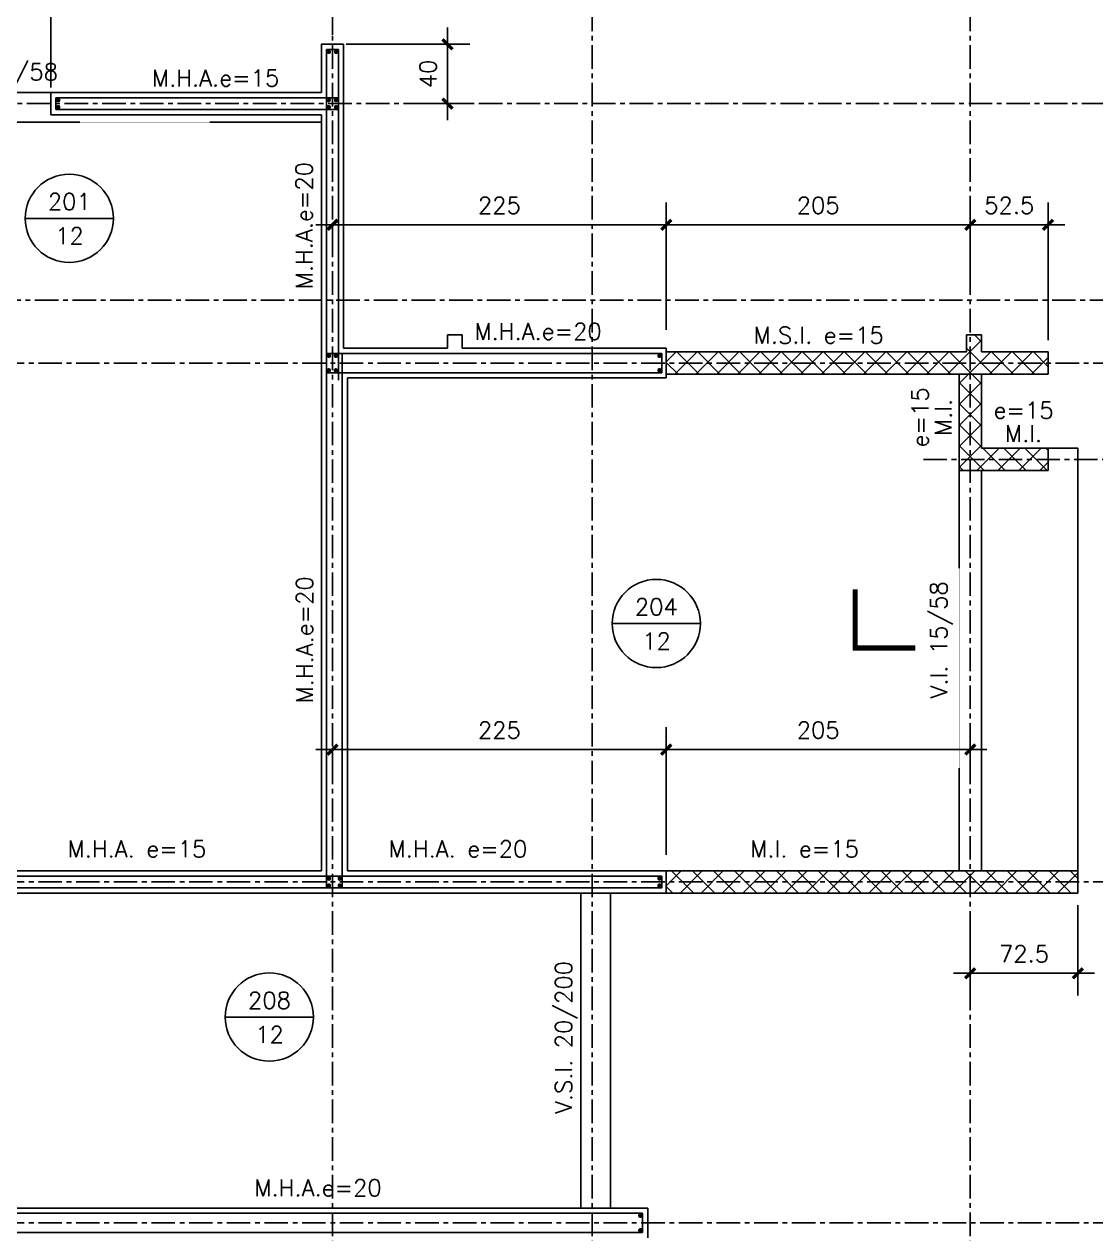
# Model space of a CAD drawing. Header units: millimetres. Extents: x -656237 to -652202, y 83238 to 86298.
# Drawn here: x -654323 to -653600, y 85071 to 85887 of the extents above; entities that cross this region are included whole.
import ezdxf
from ezdxf.enums import TextEntityAlignment as Align

# ---------------------------------------------------------------- set-up
doc = ezdxf.new("R2010")
doc.units = ezdxf.units.MM
doc.header["$LTSCALE"] = 0.5
for name, pattern in [('CENTER', [50.8, 31.75, -6.35, 6.35, -6.35]), ('DASHED', [0.75, 0.5, -0.25]), ('HIDDEN', [0.375, 0.25, -0.125])]:
    doc.linetypes.add(name, pattern=pattern)
for name, color, linetype in [('BORDE DE LOSAS', 3, 'Continuous'), ('CONTORNOS', 3, 'Continuous'), ('COTAS', 5, 'Continuous'), ('EJES', 1, 'CENTER'), ('HATCH2', 1, 'HIDDEN'), ('MALLA', 1, 'Continuous'), ('MUROS', 5, 'Continuous'), ('SEGMENTOS1', 2, 'DASHED'), ('TEXTOS1', 9, 'Continuous'), ('VIGAS', 3, 'Continuous')]:
    doc.layers.add(name, color=color, linetype=linetype)
doc.styles.add('ROMANS', font='romans')
doc.dimstyles.new('ING-50', dxfattribs={"dimscale": 5, "dimtxt": 2.25, "dimasz": 2.25, "dimexe": 3, "dimexo": 0, "dimgap": 1.5, "dimtad": 1, "dimdec": 1, "dimzin": 12, "dimdsep": 46, "dimtxsty": 'ROMANS', "dimblk1": 'TICK1', "dimblk2": 'TICK1', "dimsah": 1, "dimcen": 0.09, "dimclrd": 2, "dimclre": 1, "dimclrt": 3, "dimadec": 1, "dimazin": 3, "dimtfac": 1, "dimtdec": 1, "dimtix": 1, "dimtmove": 2, "dimatfit": 3, "dimfxl": 3, "dimtolj": 1, "dimtzin": 12, "dimarcsym": 0})
pattern_1 = [(45, (0, 0), (-7.07106781, 7.07106781), []), (135, (0, 0), (-7.07106781, -7.07106781), [])]

# ---------------------------------------------------------------- blocks, each defined once
blk = doc.blocks.new('TICK1')
at = {"color": 2}
for points in [[(0, 0), (-1, 0)], [(0, 0), (1, 0)]]:
    blk.add_lwpolyline(points, dxfattribs=at)
at = {"color": 2, "const_width": 0.2}
blk.add_lwpolyline([(-0.3, -0.3), (0.3, 0.3)], dxfattribs=at)
blk = doc.blocks.new('*D73')
at = {"layer": 'COTAS', "color": 1, "lineweight": -2, "ltscale": 0.5}
for p, q in [((-654444.7, 85845.9), (-654444.7, 85930.93)), ((-654304.72, 85844.19), (-654304.72, 85930.93))]:
    blk.add_line(p, q, dxfattribs=at)
at = {"layer": 'COTAS', "color": 2, "lineweight": -2, "ltscale": 0.5}
blk.add_line((-654433.45, 85915.93), (-654315.97, 85915.93), dxfattribs=at)
at = {"layer": 'Defpoints', "color": 0, "ltscale": 0.5}
for p in [(-654304.72, 85915.93), (-654444.7, 85845.9), (-654304.72, 85844.19)]:
    blk.add_point(p, dxfattribs=at)
at = {"layer": 'COTAS', "color": 2, "lineweight": -2, "ltscale": 0.5, "xscale": 11.25, "yscale": 11.25, "zscale": 11.25, "rotation": 180}
blk.add_blockref('TICK1', (-654444.7, 85915.93), dxfattribs=at)
at = {"layer": 'COTAS', "color": 2, "lineweight": -2, "ltscale": 0.5, "xscale": 11.25, "yscale": 11.25, "zscale": 11.25}
blk.add_blockref('TICK1', (-654304.72, 85915.93), dxfattribs=at)
at = {"layer": 'COTAS', "color": 3, "ltscale": 0.5, "insert": (-654374.71, 85929.05), "char_height": 11.25, "attachment_point": 5, "style": 'ROMANS'}
blk.add_mtext('\\A1;140', dxfattribs=at)
blk = doc.blocks.new('*D74')
at = {"layer": 'COTAS', "color": 1, "lineweight": -2, "ltscale": 0.5}
for p, q in [((-654304.72, 85844.19), (-654304.72, 85930.93)), ((-654114.71, 85879.74), (-654114.71, 85930.93))]:
    blk.add_line(p, q, dxfattribs=at)
at = {"layer": 'COTAS', "color": 2, "lineweight": -2, "ltscale": 0.5}
blk.add_line((-654125.96, 85915.93), (-654293.47, 85915.93), dxfattribs=at)
at = {"layer": 'Defpoints', "color": 0, "ltscale": 0.5}
for p in [(-654304.72, 85915.93), (-654114.71, 85879.74), (-654304.72, 85844.19)]:
    blk.add_point(p, dxfattribs=at)
at = {"layer": 'COTAS', "color": 2, "lineweight": -2, "ltscale": 0.5, "xscale": 11.25, "yscale": 11.25, "zscale": 11.25, "rotation": 180}
blk.add_blockref('TICK1', (-654304.72, 85915.93), dxfattribs=at)
at = {"layer": 'COTAS', "color": 2, "lineweight": -2, "ltscale": 0.5, "xscale": 11.25, "yscale": 11.25, "zscale": 11.25}
blk.add_blockref('TICK1', (-654114.71, 85915.93), dxfattribs=at)
at = {"layer": 'COTAS', "color": 3, "ltscale": 0.5, "insert": (-654209.71, 85929.05), "char_height": 11.25, "attachment_point": 5, "style": 'ROMANS'}
blk.add_mtext('\\A1;190', dxfattribs=at)
blk = doc.blocks.new('*D117')
at = {"layer": 'COTAS', "color": 1, "lineweight": -2}
for p, q in [((-653684.71, 85709.13), (-653684.71, 85766.5)), ((-653632.21, 85673.66), (-653632.21, 85766.5))]:
    blk.add_line(p, q, dxfattribs=at)
at = {"layer": 'COTAS', "color": 2, "lineweight": -2}
blk.add_line((-653673.46, 85751.5), (-653643.46, 85751.5), dxfattribs=at)
at = {"layer": 'Defpoints', "color": 0}
for p in [(-653632.21, 85751.5), (-653684.71, 85709.13), (-653632.21, 85673.66)]:
    blk.add_point(p, dxfattribs=at)
at = {"layer": 'COTAS', "color": 2, "lineweight": -2, "xscale": 11.25, "yscale": 11.25, "zscale": 11.25, "rotation": 180}
blk.add_blockref('TICK1', (-653684.71, 85751.5), dxfattribs=at)
at = {"layer": 'COTAS', "color": 2, "lineweight": -2, "xscale": 11.25, "yscale": 11.25, "zscale": 11.25}
blk.add_blockref('TICK1', (-653632.21, 85751.5), dxfattribs=at)
at = {"layer": 'COTAS', "color": 3, "insert": (-653658.46, 85764.62), "char_height": 11.25, "attachment_point": 5, "style": 'ROMANS'}
blk.add_mtext('\\A1;52.5', dxfattribs=at)
blk = doc.blocks.new('*D118')
at = {"layer": 'COTAS', "color": 1, "lineweight": -2}
for p, q in [((-653684.71, 85287.84), (-653684.71, 85231.65)), ((-653612.21, 85292.65), (-653612.21, 85231.65))]:
    blk.add_line(p, q, dxfattribs=at)
at = {"layer": 'COTAS', "color": 2, "lineweight": -2}
blk.add_line((-653673.46, 85246.65), (-653623.46, 85246.65), dxfattribs=at)
at = {"layer": 'Defpoints', "color": 0}
for p in [(-653684.71, 85287.84), (-653612.21, 85292.65), (-653612.21, 85246.65)]:
    blk.add_point(p, dxfattribs=at)
at = {"layer": 'COTAS', "color": 2, "lineweight": -2, "xscale": 11.25, "yscale": 11.25, "zscale": 11.25, "rotation": 180}
blk.add_blockref('TICK1', (-653684.71, 85246.65), dxfattribs=at)
at = {"layer": 'COTAS', "color": 2, "lineweight": -2, "xscale": 11.25, "yscale": 11.25, "zscale": 11.25}
blk.add_blockref('TICK1', (-653612.21, 85246.65), dxfattribs=at)
at = {"layer": 'COTAS', "color": 3, "insert": (-653648.46, 85259.78), "char_height": 11.25, "attachment_point": 5, "style": 'ROMANS'}
blk.add_mtext('\\A1;72.5', dxfattribs=at)
blk = doc.blocks.new('*D119')
at = {"layer": 'COTAS', "color": 1, "lineweight": -2, "ltscale": 0.5}
for p, q in [((-654105.45, 85873.25), (-654022.19, 85873.25)), ((-654054.17, 85833.25), (-654022.19, 85833.25))]:
    blk.add_line(p, q, dxfattribs=at)
at = {"layer": 'COTAS', "color": 2, "lineweight": -2, "ltscale": 0.5}
blk.add_line((-654037.19, 85844.5), (-654037.19, 85862), dxfattribs=at)
at = {"layer": 'Defpoints', "color": 0, "ltscale": 0.5}
for p in [(-654105.45, 85873.25), (-654037.19, 85873.25), (-654054.17, 85833.25)]:
    blk.add_point(p, dxfattribs=at)
at = {"layer": 'COTAS', "color": 2, "lineweight": -2, "ltscale": 0.5, "xscale": 11.25, "yscale": 11.25, "zscale": 11.25}
for p, rotation in [((-654037.19, 85873.25), 90), ((-654037.19, 85833.25), 270)]:
    blk.add_blockref('TICK1', p, dxfattribs=dict(at, rotation=rotation))
at = {"layer": 'COTAS', "color": 3, "ltscale": 0.5, "insert": (-654050.31, 85853.25), "char_height": 11.25, "attachment_point": 5, "rotation": 90, "style": 'ROMANS'}
blk.add_mtext('\\A1;40', dxfattribs=at)
blk = doc.blocks.new('losa-ne')
at = {"color": 5, "linetype": 'Continuous'}
blk.add_line((-29.75, 0), (29.75, 0), dxfattribs=at)
at = {"color": 3, "linetype": 'Continuous'}
blk.add_circle((0, 0), 29.75, dxfattribs=at)
at = {"color": 3, "linetype": 'Continuous', "style": 'ROMANS'}
for tag, p in [('N%%DL', (0.04, 5.64)), ('ESP', (0.16, -17.44))]:
    blk.add_attdef(tag, text='', height=11.25, dxfattribs=at).set_placement(p, align=Align.CENTER)
blk = doc.blocks.new('*D172')
at = {"layer": 'COTAS', "color": 1, "lineweight": -2}
for p, q in [((-653889.71, 85326.65), (-653889.71, 85412.56)), ((-654114.71, 85397.56), (-654114.71, 85382.56))]:
    blk.add_line(p, q, dxfattribs=at)
at = {"layer": 'COTAS', "color": 2, "lineweight": -2}
blk.add_line((-654103.46, 85397.56), (-653900.96, 85397.56), dxfattribs=at)
at = {"layer": 'Defpoints', "color": 0}
for p in [(-654114.71, 85397.56), (-653889.71, 85397.56), (-653889.71, 85326.65)]:
    blk.add_point(p, dxfattribs=at)
at = {"layer": 'COTAS', "color": 2, "lineweight": -2, "xscale": 11.25, "yscale": 11.25, "zscale": 11.25, "rotation": 180}
blk.add_blockref('TICK1', (-654114.71, 85397.56), dxfattribs=at)
at = {"layer": 'COTAS', "color": 2, "lineweight": -2, "xscale": 11.25, "yscale": 11.25, "zscale": 11.25}
blk.add_blockref('TICK1', (-653889.71, 85397.56), dxfattribs=at)
at = {"layer": 'COTAS', "color": 3, "insert": (-654002.21, 85410.68), "char_height": 11.25, "attachment_point": 5, "style": 'ROMANS'}
blk.add_mtext('\\A1;225', dxfattribs=at)
blk = doc.blocks.new('*D173')
at = {"layer": 'COTAS', "color": 1, "lineweight": -2}
for p, q in [((-653889.71, 85326.65), (-653889.71, 85412.56)), ((-653684.71, 85384.16), (-653684.71, 85412.56))]:
    blk.add_line(p, q, dxfattribs=at)
at = {"layer": 'COTAS', "color": 2, "lineweight": -2}
blk.add_line((-653695.96, 85397.56), (-653878.46, 85397.56), dxfattribs=at)
at = {"layer": 'Defpoints', "color": 0}
for p in [(-653889.71, 85397.56), (-653684.71, 85384.16), (-653889.71, 85326.65)]:
    blk.add_point(p, dxfattribs=at)
at = {"layer": 'COTAS', "color": 2, "lineweight": -2, "xscale": 11.25, "yscale": 11.25, "zscale": 11.25, "rotation": 180}
blk.add_blockref('TICK1', (-653889.71, 85397.56), dxfattribs=at)
at = {"layer": 'COTAS', "color": 2, "lineweight": -2, "xscale": 11.25, "yscale": 11.25, "zscale": 11.25}
blk.add_blockref('TICK1', (-653684.71, 85397.56), dxfattribs=at)
at = {"layer": 'COTAS', "color": 3, "insert": (-653787.21, 85410.68), "char_height": 11.25, "attachment_point": 5, "style": 'ROMANS'}
blk.add_mtext('\\A1;205', dxfattribs=at)
blk = doc.blocks.new('*D186')
at = {"layer": 'COTAS', "color": 1, "lineweight": -2}
for p, q in [((-653889.71, 85680.58), (-653889.71, 85766.5)), ((-654114.71, 85751.5), (-654114.71, 85736.5))]:
    blk.add_line(p, q, dxfattribs=at)
at = {"layer": 'COTAS', "color": 2, "lineweight": -2}
blk.add_line((-654103.46, 85751.5), (-653900.96, 85751.5), dxfattribs=at)
at = {"layer": 'Defpoints', "color": 0}
for p in [(-654114.71, 85751.5), (-653889.71, 85751.5), (-653889.71, 85680.58)]:
    blk.add_point(p, dxfattribs=at)
at = {"layer": 'COTAS', "color": 2, "lineweight": -2, "xscale": 11.25, "yscale": 11.25, "zscale": 11.25, "rotation": 180}
blk.add_blockref('TICK1', (-654114.71, 85751.5), dxfattribs=at)
at = {"layer": 'COTAS', "color": 2, "lineweight": -2, "xscale": 11.25, "yscale": 11.25, "zscale": 11.25}
blk.add_blockref('TICK1', (-653889.71, 85751.5), dxfattribs=at)
at = {"layer": 'COTAS', "color": 3, "insert": (-654002.21, 85764.62), "char_height": 11.25, "attachment_point": 5, "style": 'ROMANS'}
blk.add_mtext('\\A1;225', dxfattribs=at)
blk = doc.blocks.new('*D187')
at = {"layer": 'COTAS', "color": 1, "lineweight": -2}
for p, q in [((-653889.71, 85680.58), (-653889.71, 85766.5)), ((-653684.71, 85738.1), (-653684.71, 85766.5))]:
    blk.add_line(p, q, dxfattribs=at)
at = {"layer": 'COTAS', "color": 2, "lineweight": -2}
blk.add_line((-653695.96, 85751.5), (-653878.46, 85751.5), dxfattribs=at)
at = {"layer": 'Defpoints', "color": 0}
for p in [(-653889.71, 85751.5), (-653684.71, 85738.1), (-653889.71, 85680.58)]:
    blk.add_point(p, dxfattribs=at)
at = {"layer": 'COTAS', "color": 2, "lineweight": -2, "xscale": 11.25, "yscale": 11.25, "zscale": 11.25, "rotation": 180}
blk.add_blockref('TICK1', (-653889.71, 85751.5), dxfattribs=at)
at = {"layer": 'COTAS', "color": 2, "lineweight": -2, "xscale": 11.25, "yscale": 11.25, "zscale": 11.25}
blk.add_blockref('TICK1', (-653684.71, 85751.5), dxfattribs=at)
at = {"layer": 'COTAS', "color": 3, "insert": (-653787.21, 85764.62), "char_height": 11.25, "attachment_point": 5, "style": 'ROMANS'}
blk.add_mtext('\\A1;205', dxfattribs=at)
blk = doc.blocks.new('corte9')
at = {"color": 2, "const_width": 3.51}
blk.add_lwpolyline([(0, 39.53), (0, 0), (40.47, 0)], dxfattribs=at)

msp = doc.modelspace()

# ---------------------------------------------------------------- hatches: boundary and pattern name
at = {"layer": 'HATCH2'}
h = msp.add_hatch(dxfattribs=at)
h.set_pattern_fill('_USER', color=256, scale=10, angle=45, style=0, double=1, pattern_type=0)
h.set_pattern_definition(pattern_1)
h.paths.add_polyline_path([(-653684.715, 85677.253), (-653687.215, 85677.253), (-653687.215, 85665.753), (-653889.715, 85665.753), (-653889.715, 85658.253), (-653684.715, 85658.253)])
h.paths.add_polyline_path([(-653684.715, 85658.253), (-653889.715, 85658.253), (-653889.715, 85650.753), (-653692.215, 85650.753), (-653692.215, 85593.253), (-653684.715, 85593.253)])
h.paths.add_polyline_path([(-653632.215, 85665.753), (-653677.215, 85665.753), (-653677.215, 85677.253), (-653684.715, 85677.253), (-653684.715, 85658.253), (-653632.215, 85658.253)])
h.paths.add_polyline_path([(-653632.215, 85658.253), (-653684.715, 85658.253), (-653684.715, 85593.253), (-653632.215, 85593.253), (-653632.215, 85600.753), (-653677.215, 85600.753), (-653677.215, 85650.753), (-653632.215, 85650.753)])
h.paths.add_polyline_path([(-653684.715, 85593.253), (-653692.215, 85593.253), (-653692.215, 85585.751), (-653684.715, 85585.751)])
h.paths.add_polyline_path([(-653632.215, 85593.253), (-653684.715, 85593.253), (-653684.715, 85585.751), (-653677.215, 85585.751), (-653632.215, 85585.753)])
h = msp.add_hatch(dxfattribs=at)
h.set_pattern_fill('_USER', color=256, scale=10, angle=45, style=0, double=1, pattern_type=0)
h.set_pattern_definition(pattern_1)
h.paths.add_polyline_path([(-653612.215, 85315.753), (-653677.215, 85315.753), (-653684.715, 85315.753), (-653684.715, 85308.253), (-653612.215, 85308.253)])
h.paths.add_polyline_path([(-653684.715, 85315.753), (-653889.715, 85315.753), (-653889.715, 85308.253), (-653684.715, 85308.253)])
h.paths.add_polyline_path([(-653684.715, 85308.253), (-653889.715, 85308.253), (-653889.715, 85300.753), (-653684.715, 85300.753)])
h.paths.add_polyline_path([(-653612.215, 85308.253), (-653684.715, 85308.253), (-653684.715, 85300.753), (-653612.215, 85300.753)])

# ---------------------------------------------------------------- linework, layer by layer
at = {"layer": 'BORDE DE LOSAS', "ltscale": 0.5}
for p, q in [((-653632.215, 85600.753), (-653612.215, 85600.753)), ((-653612.215, 85600.753), (-653612.215, 85315.753))]:
    msp.add_line(p, q, dxfattribs=at)
at = {"layer": 'EJES'}
for p, q in [((-654114.715, 86228.253), (-654114.715, 83448.253)), ((-653939.715, 86228.253), (-653939.715, 83448.253)), ((-653684.715, 86228.253), (-653684.715, 83448.253)), ((-653136.5, 85833.253), (-654552.441, 85833.253)), ((-653156.504, 85700.753), (-654495.616, 85700.753)), ((-656167.215, 85658.253), (-653137.403, 85658.253)), ((-653716.33, 85593.253), (-653156.504, 85593.253)), ((-656167.215, 85308.253), (-653137.403, 85308.253)), ((-656167.215, 85078.253), (-653137.403, 85078.253))]:
    msp.add_line(p, q, dxfattribs=at)
at = {"layer": 'MALLA', "ltscale": 0.5}
for p, q in [((-654118.715, 85869.753), (-654118.715, 85304.253)), ((-654110.715, 85869.753), (-654118.715, 85869.753)), ((-654110.715, 85646.699), (-654110.715, 85869.753)), ((-654110.715, 85837.253), (-654301.215, 85837.253)), ((-654301.215, 85837.253), (-654301.215, 85829.253)), ((-654301.215, 85829.253), (-654110.715, 85829.253)), ((-653892.654, 85664.753), (-654118.715, 85664.753)), ((-654108.215, 85654.253), (-654108.215, 85664.753)), ((-654108.215, 85304.253), (-654108.215, 85664.753)), ((-654108.215, 85651.753), (-654108.215, 85664.753)), ((-653892.654, 85651.818), (-653892.654, 85664.753)), ((-653892.654, 85651.753), (-653892.654, 85664.753)), ((-654118.715, 85651.753), (-653892.654, 85651.753)), ((-653892.654, 85312.253), (-654398.715, 85312.253)), ((-653892.654, 85304.253), (-653892.654, 85312.253)), ((-653892.654, 85304.253), (-653892.654, 85312.253)), ((-654651.215, 85304.253), (-653892.654, 85304.253)), ((-653905.715, 85084.753), (-654398.715, 85084.753)), ((-653905.715, 85071.753), (-653905.715, 85084.753)), ((-654398.715, 85071.753), (-653905.715, 85071.753))]:
    msp.add_line(p, q, dxfattribs=at)
at = {"layer": 'MALLA', "ltscale": 0.5, "const_width": 1.5}
for points in [[(-654118.017, 85868.162, 1), (-654116.517, 85868.162, 1)], [(-654113.056, 85868.162, 1), (-654111.556, 85868.162, 1)], [(-654300.374, 85835.662, 1), (-654298.874, 85835.662, 1)], [(-654300.374, 85830.844, 1), (-654298.874, 85830.844, 1)], [(-654118.017, 85835.662, 1), (-654116.517, 85835.662, 1)], [(-654118.017, 85830.844, 1), (-654116.517, 85830.844, 1)], [(-654113.056, 85835.662, 1), (-654111.556, 85835.662, 1)], [(-654113.056, 85830.844, 1), (-654111.556, 85830.844, 1)], [(-654117.874, 85663.162, 1), (-654116.374, 85663.162, 1)], [(-654113.247, 85663.162, 1), (-654111.747, 85663.162, 1)], [(-654113.247, 85663.162, 1), (-654111.747, 85663.162, 1)], [(-653894.995, 85663.162, 1), (-653893.495, 85663.162, 1)], [(-654117.899, 85653.344, 1), (-654116.399, 85653.344, 1)], [(-654113.247, 85653.344, 1), (-654111.747, 85653.344, 1)], [(-653894.995, 85653.409, 1), (-653893.495, 85653.409, 1)], [(-653894.995, 85653.409, 1), (-653893.495, 85653.409, 1)], [(-654117.874, 85310.506, 1), (-654116.374, 85310.506, 1)], [(-654110.592, 85310.506, 1), (-654109.092, 85310.506, 1)], [(-653894.995, 85310.662, 1), (-653893.495, 85310.662, 1)], [(-654117.874, 85305.844, 1), (-654116.374, 85305.844, 1)], [(-654110.592, 85305.844, 1), (-654109.092, 85305.844, 1)], [(-653894.995, 85305.844, 1), (-653893.495, 85305.844, 1)], [(-653894.995, 85305.844, 1), (-653893.495, 85305.844, 1)], [(-653907.942, 85083.168, 1), (-653906.442, 85083.168, 1)], [(-653907.942, 85073.344, 1), (-653906.442, 85073.344, 1)]]:
    msp.add_lwpolyline(points, format="xyb", close=True, dxfattribs=at)
at = {"layer": 'MUROS'}
for p, q in [((-654107.215, 85873.253), (-654107.215, 85668.253)), ((-654122.215, 85840.753), (-654304.715, 85840.753)), ((-654304.715, 85840.753), (-654304.715, 85825.753)), ((-654304.715, 85825.753), (-654122.215, 85825.753)), ((-654122.215, 85825.753), (-654122.215, 85315.753)), ((-654037.215, 85668.253), (-654037.215, 85677.253)), ((-654037.215, 85677.253), (-654027.215, 85677.253)), ((-654027.215, 85677.253), (-654027.215, 85668.253)), ((-654037.215, 85668.253), (-654107.215, 85668.253)), ((-653889.715, 85668.253), (-654027.215, 85668.253)), ((-653889.715, 85648.253), (-653889.715, 85668.253)), ((-654122.215, 85648.253), (-654122.215, 85315.753)), ((-654104.715, 85648.253), (-654104.715, 85315.753)), ((-654104.715, 85648.253), (-654104.715, 85315.753)), ((-653889.715, 85648.253), (-654104.715, 85648.253)), ((-654654.715, 85315.753), (-654122.215, 85315.753)), ((-653889.715, 85315.753), (-654104.715, 85315.753)), ((-653889.715, 85300.753), (-653889.715, 85315.753)), ((-653902.215, 85088.253), (-653902.215, 85068.253))]:
    msp.add_line(p, q, dxfattribs=at)
for points in [[(-654122.215, 85840.753), (-654122.215, 85873.253), (-654107.215, 85873.253)], [(-653889.715, 85300.753), (-654382.215, 85300.753), (-654382.215, 85088.253), (-653902.215, 85088.253)]]:
    msp.add_lwpolyline(points, dxfattribs=at)
at = {"layer": 'SEGMENTOS1', "ltscale": 0.5}
for p, q in [((-654444.715, 85820.757), (-654122.215, 85820.748)), ((-653692.215, 85650.753), (-653692.215, 85315.755)), ((-653677.215, 85585.751), (-653692.215, 85585.751))]:
    msp.add_line(p, q, dxfattribs=at)
at = {"layer": 'SEGMENTOS1'}
msp.add_line((-653677.215, 85315.753), (-653889.715, 85315.753), dxfattribs=at)
at = {"layer": 'VIGAS', "ltscale": 0.5}
for p, q in [((-654364.715, 85840.755), (-654304.715, 85840.753)), ((-653677.215, 85677.253), (-653687.215, 85677.253)), ((-653687.215, 85677.253), (-653687.215, 85665.753)), ((-653677.215, 85665.753), (-653677.215, 85677.253)), ((-653687.215, 85665.753), (-653889.715, 85665.753)), ((-653632.215, 85665.753), (-653677.215, 85665.753)), ((-653632.215, 85650.753), (-653632.215, 85665.753)), ((-653632.215, 85650.753), (-653889.715, 85650.753)), ((-653677.215, 85650.753), (-653677.215, 85600.753)), ((-653677.215, 85600.753), (-653632.215, 85600.753)), ((-653632.215, 85600.753), (-653632.215, 85585.753)), ((-653632.215, 85585.753), (-653684.715, 85585.751)), ((-653677.215, 85585.751), (-653677.215, 85315.753)), ((-653612.215, 85315.753), (-653677.215, 85315.753)), ((-653612.215, 85300.753), (-653612.215, 85315.753)), ((-653947.215, 85088.253), (-653947.215, 85300.753)), ((-653927.215, 85300.753), (-653927.215, 85088.253)), ((-653889.715, 85300.753), (-653612.215, 85300.753))]:
    msp.add_line(p, q, dxfattribs=at)

# ---------------------------------------------------------------- block references
at = {"layer": 'CONTORNOS', "ltscale": 0.5}
msp.add_blockref('corte9', (-653762.335, 85466.102), dxfattribs=at)
at = {"layer": 'TEXTOS1', "ltscale": 0.5}
for p, values in [((-654292.207, 85755.868), {'N%%DL': '201', 'ESP': '12'}), ((-653896.422, 85482.573), {'N%%DL': '204', 'ESP': '12'}), ((-654157.319, 85217.122), {'N%%DL': '208', 'ESP': '12'})]:
    msp.add_blockref('losa-ne', p, dxfattribs=at).add_auto_attribs(values)

# ---------------------------------------------------------------- texts
at = {"layer": 'TEXTOS1', "style": 'ROMANS'}
for s, p in [('V.I. 20/58', (-654339.358, 85849.025)), ('M.H.A.e=15', (-654193.504, 85844.881)), ('M.H.A.e=20', (-653976.085, 85674.015)), ('M.S.I. e=15', (-653786.919, 85671.41)), ('e=15', (-653648.762, 85620.771)), ('M.I.', (-653648.762, 85605.196)), ('M.H.A. e=15', (-654246.532, 85324.879)), ('M.H.A. e=20', (-654030.105, 85324.879)), ('M.I. e=15', (-653796.395, 85324.879)), ('M.H.A.e=20', (-654124.453, 85096.336))]:
    msp.add_text(s, height=11.25, dxfattribs=at).set_placement(p, align=Align.CENTER)
for s, p in [('M.H.A.e=20', (-654128.254, 85750.939)), ('e=15', (-653712.908, 85621.576)), ('M.I.', (-653697.333, 85621.576)), ('M.H.A.e=20', (-654127.92, 85471.558)), ('V.I. 15/58', (-653700.259, 85471.56)), ('V.S.I. 20/200', (-653953.256, 85203.333))]:
    msp.add_text(s, height=11.25, rotation=90, dxfattribs=at).set_placement(p, align=Align.CENTER)

# ---------------------------------------------------------------- dimensions: what is measured, and where the dimension line sits
at = {"layer": 'COTAS', "ltscale": 0.5}
for base, p1, p2, angle, picture, middle in [((-654304.715, 85915.929), (-654444.703, 85845.903), (-654304.715, 85844.191), 180, '*D73', (-654374.709, 85929.054)), ((-654304.715, 85915.929), (-654114.715, 85879.737), (-654304.715, 85844.191), 0, '*D74', (-654209.715, 85929.054)), ((-654037.189, 85873.253), (-654054.17, 85833.253), (-654105.455, 85873.253), 270, '*D119', (-654050.314, 85853.253))]:
    dim = msp.add_linear_dim(base=base, p1=p1, p2=p2, angle=angle, dimstyle='ING-50', dxfattribs=at)
    dim.commit()
    dim.dimension.update_dxf_attribs({"geometry": picture, "text_midpoint": middle})
at = {"layer": 'COTAS'}
for base, p1, p2, picture, middle in [((-653889.715, 85751.496), (-654114.715, 85751.496), (-653889.715, 85680.584), '*D186', (-654002.215, 85764.621)), ((-653632.215, 85751.496), (-653684.715, 85709.13), (-653632.215, 85673.658), '*D117', (-653658.465, 85764.621)), ((-653889.715, 85397.558), (-654114.715, 85397.558), (-653889.715, 85326.646), '*D172', (-654002.215, 85410.683)), ((-653612.215, 85246.651), (-653684.715, 85287.842), (-653612.215, 85292.65), '*D118', (-653648.465, 85259.776))]:
    dim = msp.add_linear_dim(base=base, p1=p1, p2=p2, dimstyle='ING-50', dxfattribs=at)
    dim.commit()
    dim.dimension.update_dxf_attribs({"geometry": picture, "text_midpoint": middle})
for base, p1, p2, picture, middle in [((-653889.715, 85751.496), (-653684.715, 85738.101), (-653889.715, 85680.584), '*D187', (-653787.215, 85764.621)), ((-653889.715, 85397.558), (-653684.715, 85384.163), (-653889.715, 85326.646), '*D173', (-653787.215, 85410.683))]:
    dim = msp.add_linear_dim(base=base, p1=p1, p2=p2, angle=180, dimstyle='ING-50', dxfattribs=at)
    dim.commit()
    dim.dimension.update_dxf_attribs({"geometry": picture, "text_midpoint": middle})

doc.saveas('drawing.dxf')
